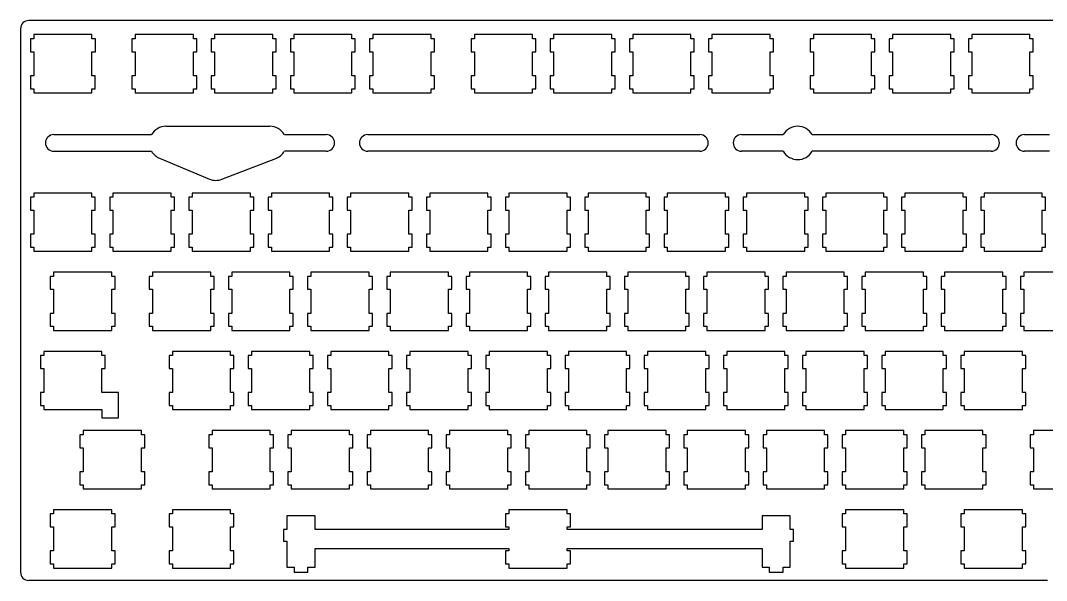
# Model space of a CAD drawing. Extents: x 23 to 397, y 95 to 235.
# Drawn here: x 22.6 to 269.5, y 100.4 to 235.1 of the extents above; entities that cross this region are included whole.
import ezdxf

# ---------------------------------------------------------------- set-up
doc = ezdxf.new("R2010")
doc.units = 0
doc.layers.get('0').update_dxf_attribs({"linetype": 'CONTINUOUS'})

msp = doc.modelspace()

# ---------------------------------------------------------------- linework, layer by layer
at = {"color": 7, "linetype": 'CONTINUOUS'}
for p, q in [((394.66, 235.05), (24.64, 235.05)), ((22.64, 233.05), (22.64, 102.35)), ((25.85, 230.65), (25.05, 230.65)), ((25.05, 230.65), (25.05, 227.55)), ((25.85, 231.65), (25.85, 230.65)), ((39.84, 231.65), (25.85, 231.65)), ((39.84, 230.65), (39.84, 231.65)), ((40.65, 230.65), (39.84, 230.65)), ((40.65, 227.55), (40.65, 230.65)), ((50.26, 230.65), (49.46, 230.65)), ((49.46, 230.65), (49.46, 227.55)), ((50.26, 231.65), (50.26, 230.65)), ((64.26, 231.65), (50.26, 231.65)), ((64.26, 230.65), (64.26, 231.65)), ((65.06, 230.65), (64.26, 230.65)), ((65.06, 227.55), (65.06, 230.65)), ((69.31, 230.65), (68.51, 230.65)), ((68.51, 230.65), (68.51, 227.55)), ((69.31, 231.65), (69.31, 230.65)), ((83.31, 231.65), (69.31, 231.65)), ((83.31, 230.65), (83.31, 231.65)), ((84.11, 230.65), (83.31, 230.65)), ((84.11, 227.55), (84.11, 230.65)), ((88.36, 230.65), (87.56, 230.65)), ((87.56, 230.65), (87.56, 227.55)), ((88.36, 231.65), (88.36, 230.65)), ((102.36, 231.65), (88.36, 231.65)), ((102.36, 230.65), (102.36, 231.65)), ((103.16, 230.65), (102.36, 230.65)), ((103.16, 227.55), (103.16, 230.65)), ((107.41, 230.65), (106.61, 230.65)), ((106.61, 230.65), (106.61, 227.55)), ((107.41, 231.65), (107.41, 230.65)), ((121.41, 231.65), (107.41, 231.65)), ((121.41, 230.65), (121.41, 231.65)), ((122.21, 230.65), (121.41, 230.65)), ((122.21, 227.55), (122.21, 230.65)), ((131.82, 230.65), (131.02, 230.65)), ((131.02, 230.65), (131.02, 227.55)), ((131.82, 231.65), (131.82, 230.65)), ((145.82, 231.65), (131.82, 231.65)), ((145.82, 230.65), (145.82, 231.65)), ((146.62, 230.65), (145.82, 230.65)), ((146.62, 227.55), (146.62, 230.65)), ((150.87, 230.65), (150.07, 230.65)), ((150.07, 230.65), (150.07, 227.55)), ((150.87, 231.65), (150.87, 230.65)), ((164.87, 231.65), (150.87, 231.65)), ((164.87, 230.65), (164.87, 231.65)), ((165.67, 230.65), (164.87, 230.65)), ((165.67, 227.55), (165.67, 230.65)), ((169.92, 230.65), (169.12, 230.65)), ((169.12, 230.65), (169.12, 227.55)), ((169.92, 231.65), (169.92, 230.65)), ((183.92, 231.65), (169.92, 231.65)), ((183.92, 230.65), (183.92, 231.65)), ((184.72, 230.65), (183.92, 230.65)), ((184.72, 227.55), (184.72, 230.65)), ((188.97, 230.65), (188.17, 230.65)), ((188.17, 230.65), (188.17, 227.55)), ((188.97, 231.65), (188.97, 230.65)), ((202.97, 231.65), (188.97, 231.65)), ((202.97, 230.65), (202.97, 231.65)), ((203.77, 230.65), (202.97, 230.65)), ((203.77, 227.55), (203.77, 230.65)), ((213.38, 230.65), (212.58, 230.65)), ((212.58, 230.65), (212.58, 227.55)), ((213.38, 231.65), (213.38, 230.65)), ((227.38, 231.65), (213.38, 231.65)), ((227.38, 230.65), (227.38, 231.65)), ((228.18, 230.65), (227.38, 230.65)), ((228.18, 227.55), (228.18, 230.65)), ((232.43, 230.65), (231.63, 230.65)), ((231.63, 230.65), (231.63, 227.55)), ((232.43, 231.65), (232.43, 230.65)), ((246.43, 231.65), (232.43, 231.65)), ((246.43, 230.65), (246.43, 231.65)), ((247.23, 230.65), (246.43, 230.65)), ((247.23, 227.55), (247.23, 230.65)), ((251.48, 230.65), (250.68, 230.65)), ((250.68, 230.65), (250.68, 227.55)), ((251.48, 231.65), (251.48, 230.65)), ((265.48, 231.65), (251.48, 231.65)), ((265.48, 230.65), (265.48, 231.65)), ((266.28, 230.65), (265.48, 230.65)), ((266.28, 227.55), (266.28, 230.65)), ((25.05, 227.55), (25.84, 227.55)), ((25.84, 227.55), (25.84, 221.75)), ((39.84, 221.75), (39.84, 227.55)), ((39.84, 227.55), (40.65, 227.55)), ((49.46, 227.55), (50.26, 227.55)), ((50.26, 227.55), (50.26, 221.75)), ((64.26, 221.75), (64.26, 227.55)), ((64.26, 227.55), (65.06, 227.55)), ((68.51, 227.55), (69.31, 227.55)), ((69.31, 227.55), (69.31, 221.75)), ((83.31, 221.75), (83.31, 227.55)), ((83.31, 227.55), (84.11, 227.55)), ((87.56, 227.55), (88.36, 227.55)), ((88.36, 227.55), (88.36, 221.75)), ((102.36, 221.75), (102.36, 227.55)), ((102.36, 227.55), (103.16, 227.55)), ((106.61, 227.55), (107.41, 227.55)), ((107.41, 227.55), (107.41, 221.75)), ((121.41, 221.75), (121.41, 227.55)), ((121.41, 227.55), (122.21, 227.55)), ((131.02, 227.55), (131.82, 227.55)), ((131.82, 227.55), (131.82, 221.75)), ((145.82, 221.75), (145.82, 227.55)), ((145.82, 227.55), (146.62, 227.55)), ((150.07, 227.55), (150.87, 227.55)), ((150.87, 227.55), (150.87, 221.75)), ((164.87, 221.75), (164.87, 227.55)), ((164.87, 227.55), (165.67, 227.55)), ((169.12, 227.55), (169.92, 227.55)), ((169.92, 227.55), (169.92, 221.75)), ((183.92, 221.75), (183.92, 227.55)), ((183.92, 227.55), (184.72, 227.55)), ((188.17, 227.55), (188.97, 227.55)), ((188.97, 227.55), (188.97, 221.75)), ((202.97, 221.75), (202.97, 227.55)), ((202.97, 227.55), (203.77, 227.55)), ((212.58, 227.55), (213.38, 227.55)), ((213.38, 227.55), (213.38, 221.75)), ((227.38, 221.75), (227.38, 227.55)), ((227.38, 227.55), (228.18, 227.55)), ((231.63, 227.55), (232.43, 227.55)), ((232.43, 227.55), (232.43, 221.75)), ((246.43, 221.75), (246.43, 227.55)), ((246.43, 227.55), (247.23, 227.55)), ((250.68, 227.55), (251.48, 227.55)), ((251.48, 227.55), (251.48, 221.75)), ((265.48, 221.75), (265.48, 227.55)), ((265.48, 227.55), (266.28, 227.55)), ((25.84, 221.75), (25.05, 221.75)), ((25.05, 221.75), (25.05, 218.65)), ((40.64, 221.75), (39.84, 221.75)), ((40.64, 218.65), (40.64, 221.75)), ((50.26, 221.75), (49.46, 221.75)), ((49.46, 221.75), (49.46, 218.65)), ((65.06, 221.75), (64.26, 221.75)), ((65.06, 218.65), (65.06, 221.75)), ((69.31, 221.75), (68.51, 221.75)), ((68.51, 221.75), (68.51, 218.65)), ((84.11, 221.75), (83.31, 221.75)), ((84.11, 218.65), (84.11, 221.75)), ((88.36, 221.75), (87.56, 221.75)), ((87.56, 221.75), (87.56, 218.65)), ((103.16, 221.75), (102.36, 221.75)), ((103.16, 218.65), (103.16, 221.75)), ((107.41, 221.75), (106.61, 221.75)), ((106.61, 221.75), (106.61, 218.65)), ((122.21, 221.75), (121.41, 221.75)), ((122.21, 218.65), (122.21, 221.75)), ((131.82, 221.75), (131.02, 221.75)), ((131.02, 221.75), (131.02, 218.65)), ((146.62, 221.75), (145.82, 221.75)), ((146.62, 218.65), (146.62, 221.75)), ((150.87, 221.75), (150.07, 221.75)), ((150.07, 221.75), (150.07, 218.65)), ((165.67, 221.75), (164.87, 221.75)), ((165.67, 218.65), (165.67, 221.75)), ((169.92, 221.75), (169.12, 221.75)), ((169.12, 221.75), (169.12, 218.65)), ((184.72, 221.75), (183.92, 221.75)), ((184.72, 218.65), (184.72, 221.75)), ((188.97, 221.75), (188.17, 221.75)), ((188.17, 221.75), (188.17, 218.65)), ((203.77, 221.75), (202.97, 221.75)), ((203.77, 218.65), (203.77, 221.75)), ((213.38, 221.75), (212.58, 221.75)), ((212.58, 221.75), (212.58, 218.65)), ((228.18, 221.75), (227.38, 221.75)), ((228.18, 218.65), (228.18, 221.75)), ((232.43, 221.75), (231.63, 221.75)), ((231.63, 221.75), (231.63, 218.65)), ((247.23, 221.75), (246.43, 221.75)), ((247.23, 218.65), (247.23, 221.75)), ((251.48, 221.75), (250.68, 221.75)), ((250.68, 221.75), (250.68, 218.65)), ((266.28, 221.75), (265.48, 221.75)), ((266.28, 218.65), (266.28, 221.75)), ((25.05, 218.65), (25.84, 218.65)), ((25.84, 218.65), (25.84, 217.65)), ((25.84, 217.65), (39.84, 217.65)), ((39.84, 217.65), (39.84, 218.65)), ((39.84, 218.65), (40.64, 218.65)), ((49.46, 218.65), (50.26, 218.65)), ((50.26, 218.65), (50.26, 217.65)), ((50.26, 217.65), (64.26, 217.65)), ((64.26, 217.65), (64.26, 218.65)), ((64.26, 218.65), (65.06, 218.65)), ((68.51, 218.65), (69.31, 218.65)), ((69.31, 218.65), (69.31, 217.65)), ((69.31, 217.65), (83.31, 217.65)), ((83.31, 217.65), (83.31, 218.65)), ((83.31, 218.65), (84.11, 218.65)), ((87.56, 218.65), (88.36, 218.65)), ((88.36, 218.65), (88.36, 217.65)), ((88.36, 217.65), (102.36, 217.65)), ((102.36, 217.65), (102.36, 218.65)), ((102.36, 218.65), (103.16, 218.65)), ((106.61, 218.65), (107.41, 218.65)), ((107.41, 218.65), (107.41, 217.65)), ((107.41, 217.65), (121.41, 217.65)), ((121.41, 217.65), (121.41, 218.65)), ((121.41, 218.65), (122.21, 218.65)), ((131.02, 218.65), (131.82, 218.65)), ((131.82, 218.65), (131.82, 217.65)), ((131.82, 217.65), (145.82, 217.65)), ((145.82, 217.65), (145.82, 218.65)), ((145.82, 218.65), (146.62, 218.65)), ((150.07, 218.65), (150.87, 218.65)), ((150.87, 218.65), (150.87, 217.65)), ((150.87, 217.65), (164.87, 217.65)), ((164.87, 217.65), (164.87, 218.65)), ((164.87, 218.65), (165.67, 218.65)), ((169.12, 218.65), (169.92, 218.65)), ((169.92, 218.65), (169.92, 217.65)), ((169.92, 217.65), (183.92, 217.65)), ((183.92, 217.65), (183.92, 218.65)), ((183.92, 218.65), (184.72, 218.65)), ((188.17, 218.65), (188.97, 218.65)), ((188.97, 218.65), (188.97, 217.65)), ((188.97, 217.65), (202.97, 217.65)), ((202.97, 217.65), (202.97, 218.65)), ((202.97, 218.65), (203.77, 218.65)), ((212.58, 218.65), (213.38, 218.65)), ((213.38, 218.65), (213.38, 217.65)), ((213.38, 217.65), (227.38, 217.65)), ((227.38, 217.65), (227.38, 218.65)), ((227.38, 218.65), (228.18, 218.65)), ((231.63, 218.65), (232.43, 218.65)), ((232.43, 218.65), (232.43, 217.65)), ((232.43, 217.65), (246.43, 217.65)), ((246.43, 217.65), (246.43, 218.65)), ((246.43, 218.65), (247.23, 218.65)), ((250.68, 218.65), (251.48, 218.65)), ((251.48, 218.65), (251.48, 217.65)), ((251.48, 217.65), (265.48, 217.65)), ((265.48, 217.65), (265.48, 218.65)), ((265.48, 218.65), (266.28, 218.65)), ((30.64, 207.6), (54.18, 207.6)), ((57.64, 209.6), (82.64, 209.6)), ((86.11, 207.6), (96.18, 207.6)), ((106.18, 207.6), (186.08, 207.6)), ((196.08, 207.6), (206.14, 207.6)), ((213.07, 207.6), (256.14, 207.6)), ((264.14, 207.6), (270.14, 207.6)), ((30.64, 203.6), (54.18, 203.6)), ((96.18, 203.6), (86.11, 203.6)), ((186.08, 203.6), (106.18, 203.6)), ((206.14, 203.6), (196.08, 203.6)), ((256.14, 203.6), (213.07, 203.6)), ((270.14, 203.6), (264.14, 203.6)), ((56.11, 201.91), (68.11, 196.91)), ((71.08, 196.87), (84.08, 201.87)), ((25.84, 192.55), (25.05, 192.55)), ((25.05, 192.55), (25.05, 189.45)), ((25.84, 193.55), (25.84, 192.55)), ((39.84, 193.55), (25.84, 193.55)), ((39.84, 192.55), (39.84, 193.55)), ((40.64, 192.55), (39.84, 192.55)), ((40.64, 189.45), (40.64, 192.55)), ((44.89, 192.55), (44.1, 192.55)), ((44.1, 192.55), (44.1, 189.45)), ((44.89, 193.55), (44.89, 192.55)), ((58.89, 193.55), (44.89, 193.55)), ((58.89, 192.55), (58.89, 193.55)), ((59.69, 192.55), (58.89, 192.55)), ((59.69, 189.45), (59.69, 192.55)), ((63.94, 192.55), (63.15, 192.55)), ((63.15, 192.55), (63.15, 189.45)), ((63.94, 193.55), (63.94, 192.55)), ((77.94, 193.55), (63.94, 193.55)), ((77.94, 192.55), (77.94, 193.55)), ((78.74, 192.55), (77.94, 192.55)), ((78.74, 189.45), (78.74, 192.55)), ((82.99, 192.55), (82.2, 192.55)), ((82.2, 192.55), (82.2, 189.45)), ((82.99, 193.55), (82.99, 192.55)), ((96.99, 193.55), (82.99, 193.55)), ((96.99, 192.55), (96.99, 193.55)), ((97.79, 192.55), (96.99, 192.55)), ((97.79, 189.45), (97.79, 192.55)), ((102.04, 192.55), (101.25, 192.55)), ((101.25, 192.55), (101.25, 189.45)), ((102.04, 193.55), (102.04, 192.55)), ((116.04, 193.55), (102.04, 193.55)), ((116.04, 192.55), (116.04, 193.55)), ((116.84, 192.55), (116.04, 192.55)), ((116.84, 189.45), (116.84, 192.55)), ((121.09, 192.55), (120.3, 192.55)), ((120.3, 192.55), (120.3, 189.45)), ((121.09, 193.55), (121.09, 192.55)), ((135.09, 193.55), (121.09, 193.55)), ((135.09, 192.55), (135.09, 193.55)), ((135.89, 192.55), (135.09, 192.55)), ((135.89, 189.45), (135.89, 192.55)), ((140.14, 192.55), (139.35, 192.55)), ((139.35, 192.55), (139.35, 189.45)), ((140.14, 193.55), (140.14, 192.55)), ((154.14, 193.55), (140.14, 193.55)), ((154.14, 192.55), (154.14, 193.55)), ((154.94, 192.55), (154.14, 192.55)), ((154.94, 189.45), (154.94, 192.55)), ((159.19, 192.55), (158.4, 192.55)), ((158.4, 192.55), (158.4, 189.45)), ((159.19, 193.55), (159.19, 192.55)), ((173.19, 193.55), (159.19, 193.55)), ((173.19, 192.55), (173.19, 193.55)), ((173.99, 192.55), (173.19, 192.55)), ((173.99, 189.45), (173.99, 192.55)), ((178.24, 192.55), (177.45, 192.55)), ((177.45, 192.55), (177.45, 189.45)), ((178.24, 193.55), (178.24, 192.55)), ((192.24, 193.55), (178.24, 193.55)), ((192.24, 192.55), (192.24, 193.55)), ((193.04, 192.55), (192.24, 192.55)), ((193.04, 189.45), (193.04, 192.55)), ((197.29, 192.55), (196.5, 192.55)), ((196.5, 192.55), (196.5, 189.45)), ((197.29, 193.55), (197.29, 192.55)), ((211.29, 193.55), (197.29, 193.55)), ((211.29, 192.55), (211.29, 193.55)), ((212.09, 192.55), (211.29, 192.55)), ((212.09, 189.45), (212.09, 192.55)), ((216.34, 192.55), (215.55, 192.55)), ((215.55, 192.55), (215.55, 189.45)), ((216.34, 193.55), (216.34, 192.55)), ((230.34, 193.55), (216.34, 193.55)), ((230.34, 192.55), (230.34, 193.55)), ((231.14, 192.55), (230.34, 192.55)), ((231.14, 189.45), (231.14, 192.55)), ((235.39, 192.55), (234.6, 192.55)), ((234.6, 192.55), (234.6, 189.45)), ((235.39, 193.55), (235.39, 192.55)), ((249.39, 193.55), (235.39, 193.55)), ((249.39, 192.55), (249.39, 193.55)), ((250.19, 192.55), (249.39, 192.55)), ((250.19, 189.45), (250.19, 192.55)), ((254.44, 192.55), (253.65, 192.55)), ((253.65, 192.55), (253.65, 189.45)), ((254.44, 193.55), (254.44, 192.55)), ((268.44, 193.55), (254.44, 193.55)), ((268.44, 192.55), (268.44, 193.55)), ((269.24, 192.55), (268.44, 192.55)), ((269.24, 189.45), (269.24, 192.55)), ((25.05, 189.45), (25.84, 189.45)), ((25.84, 189.45), (25.84, 183.65)), ((39.84, 183.65), (39.84, 189.45)), ((39.84, 189.45), (40.64, 189.45)), ((44.1, 189.45), (44.89, 189.45)), ((44.89, 189.45), (44.89, 183.65)), ((58.89, 183.65), (58.89, 189.45)), ((58.89, 189.45), (59.69, 189.45)), ((63.15, 189.45), (63.94, 189.45)), ((63.94, 189.45), (63.94, 183.65)), ((77.94, 183.65), (77.94, 189.45)), ((77.94, 189.45), (78.74, 189.45)), ((82.2, 189.45), (82.99, 189.45)), ((82.99, 189.45), (82.99, 183.65)), ((96.99, 183.65), (96.99, 189.45)), ((96.99, 189.45), (97.79, 189.45)), ((101.25, 189.45), (102.04, 189.45)), ((102.04, 189.45), (102.04, 183.65)), ((116.04, 183.65), (116.04, 189.45)), ((116.04, 189.45), (116.84, 189.45)), ((120.3, 189.45), (121.09, 189.45)), ((121.09, 189.45), (121.09, 183.65)), ((135.09, 183.65), (135.09, 189.45)), ((135.09, 189.45), (135.89, 189.45)), ((139.35, 189.45), (140.14, 189.45)), ((140.14, 189.45), (140.14, 183.65)), ((154.14, 183.65), (154.14, 189.45)), ((154.14, 189.45), (154.94, 189.45)), ((158.4, 189.45), (159.19, 189.45)), ((159.19, 189.45), (159.19, 183.65)), ((173.19, 183.65), (173.19, 189.45)), ((173.19, 189.45), (173.99, 189.45)), ((177.45, 189.45), (178.24, 189.45)), ((178.24, 189.45), (178.24, 183.65)), ((192.24, 183.65), (192.24, 189.45)), ((192.24, 189.45), (193.04, 189.45)), ((196.5, 189.45), (197.29, 189.45)), ((197.29, 189.45), (197.29, 183.65)), ((211.29, 183.65), (211.29, 189.45)), ((211.29, 189.45), (212.09, 189.45)), ((215.55, 189.45), (216.34, 189.45)), ((216.34, 189.45), (216.34, 183.65)), ((230.34, 183.65), (230.34, 189.45)), ((230.34, 189.45), (231.14, 189.45)), ((234.6, 189.45), (235.39, 189.45)), ((235.39, 189.45), (235.39, 183.65)), ((249.39, 183.65), (249.39, 189.45)), ((249.39, 189.45), (250.19, 189.45)), ((253.65, 189.45), (254.44, 189.45)), ((254.44, 189.45), (254.44, 183.65)), ((268.44, 183.65), (268.44, 189.45)), ((268.44, 189.45), (269.24, 189.45)), ((25.84, 183.65), (25.05, 183.65)), ((25.05, 183.65), (25.05, 180.55)), ((40.64, 183.65), (39.84, 183.65)), ((40.64, 180.55), (40.64, 183.65)), ((44.89, 183.65), (44.1, 183.65)), ((44.1, 183.65), (44.1, 180.55)), ((59.69, 183.65), (58.89, 183.65)), ((59.69, 180.55), (59.69, 183.65)), ((63.94, 183.65), (63.15, 183.65)), ((63.15, 183.65), (63.15, 180.55)), ((78.74, 183.65), (77.94, 183.65)), ((78.74, 180.55), (78.74, 183.65)), ((82.99, 183.65), (82.2, 183.65)), ((82.2, 183.65), (82.2, 180.55)), ((97.79, 183.65), (96.99, 183.65)), ((97.79, 180.55), (97.79, 183.65)), ((102.04, 183.65), (101.25, 183.65)), ((101.25, 183.65), (101.25, 180.55)), ((116.84, 183.65), (116.04, 183.65)), ((116.84, 180.55), (116.84, 183.65)), ((121.09, 183.65), (120.3, 183.65)), ((120.3, 183.65), (120.3, 180.55)), ((135.89, 183.65), (135.09, 183.65)), ((135.89, 180.55), (135.89, 183.65)), ((140.14, 183.65), (139.35, 183.65)), ((139.35, 183.65), (139.35, 180.55)), ((154.94, 183.65), (154.14, 183.65)), ((154.94, 180.55), (154.94, 183.65)), ((159.19, 183.65), (158.4, 183.65)), ((158.4, 183.65), (158.4, 180.55)), ((173.99, 183.65), (173.19, 183.65)), ((173.99, 180.55), (173.99, 183.65)), ((178.24, 183.65), (177.45, 183.65)), ((177.45, 183.65), (177.45, 180.55)), ((193.04, 183.65), (192.24, 183.65)), ((193.04, 180.55), (193.04, 183.65)), ((197.29, 183.65), (196.5, 183.65)), ((196.5, 183.65), (196.5, 180.55)), ((212.09, 183.65), (211.29, 183.65)), ((212.09, 180.55), (212.09, 183.65)), ((216.34, 183.65), (215.55, 183.65)), ((215.55, 183.65), (215.55, 180.55)), ((231.14, 183.65), (230.34, 183.65)), ((231.14, 180.55), (231.14, 183.65)), ((235.39, 183.65), (234.6, 183.65)), ((234.6, 183.65), (234.6, 180.55)), ((250.19, 183.65), (249.39, 183.65)), ((250.19, 180.55), (250.19, 183.65)), ((254.44, 183.65), (253.65, 183.65)), ((253.65, 183.65), (253.65, 180.55)), ((269.24, 183.65), (268.44, 183.65)), ((269.24, 180.55), (269.24, 183.65)), ((25.05, 180.55), (25.84, 180.55)), ((25.84, 180.55), (25.84, 179.55)), ((39.84, 179.55), (39.84, 180.55)), ((39.84, 180.55), (40.64, 180.55)), ((44.1, 180.55), (44.89, 180.55)), ((44.89, 180.55), (44.89, 179.55)), ((58.89, 179.55), (58.89, 180.55)), ((58.89, 180.55), (59.69, 180.55)), ((63.15, 180.55), (63.94, 180.55)), ((63.94, 180.55), (63.94, 179.55)), ((77.94, 179.55), (77.94, 180.55)), ((77.94, 180.55), (78.74, 180.55)), ((82.2, 180.55), (82.99, 180.55)), ((82.99, 180.55), (82.99, 179.55)), ((96.99, 179.55), (96.99, 180.55)), ((96.99, 180.55), (97.79, 180.55)), ((101.25, 180.55), (102.04, 180.55)), ((102.04, 180.55), (102.04, 179.55)), ((116.04, 179.55), (116.04, 180.55)), ((116.04, 180.55), (116.84, 180.55)), ((120.3, 180.55), (121.09, 180.55)), ((121.09, 180.55), (121.09, 179.55)), ((135.09, 179.55), (135.09, 180.55)), ((135.09, 180.55), (135.89, 180.55)), ((139.35, 180.55), (140.14, 180.55)), ((140.14, 180.55), (140.14, 179.55)), ((154.14, 179.55), (154.14, 180.55)), ((154.14, 180.55), (154.94, 180.55)), ((158.4, 180.55), (159.19, 180.55)), ((159.19, 180.55), (159.19, 179.55)), ((173.19, 179.55), (173.19, 180.55)), ((173.19, 180.55), (173.99, 180.55)), ((177.45, 180.55), (178.24, 180.55)), ((178.24, 180.55), (178.24, 179.55)), ((192.24, 179.55), (192.24, 180.55)), ((192.24, 180.55), (193.04, 180.55)), ((196.5, 180.55), (197.29, 180.55)), ((197.29, 180.55), (197.29, 179.55)), ((211.29, 179.55), (211.29, 180.55)), ((211.29, 180.55), (212.09, 180.55)), ((215.55, 180.55), (216.34, 180.55)), ((216.34, 180.55), (216.34, 179.55)), ((230.34, 179.55), (230.34, 180.55)), ((230.34, 180.55), (231.14, 180.55)), ((234.6, 180.55), (235.39, 180.55)), ((235.39, 180.55), (235.39, 179.55)), ((249.39, 179.55), (249.39, 180.55)), ((249.39, 180.55), (250.19, 180.55)), ((253.65, 180.55), (254.44, 180.55)), ((254.44, 180.55), (254.44, 179.55)), ((268.44, 179.55), (268.44, 180.55)), ((268.44, 180.55), (269.24, 180.55)), ((25.84, 179.55), (39.84, 179.55)), ((44.89, 179.55), (58.89, 179.55)), ((63.94, 179.55), (77.94, 179.55)), ((82.99, 179.55), (96.99, 179.55)), ((102.04, 179.55), (116.04, 179.55)), ((121.09, 179.55), (135.09, 179.55)), ((140.14, 179.55), (154.14, 179.55)), ((159.19, 179.55), (173.19, 179.55)), ((178.24, 179.55), (192.24, 179.55)), ((197.29, 179.55), (211.29, 179.55)), ((216.34, 179.55), (230.34, 179.55)), ((235.39, 179.55), (249.39, 179.55)), ((254.44, 179.55), (268.44, 179.55)), ((30.61, 173.5), (29.81, 173.5)), ((29.81, 173.5), (29.81, 170.4)), ((30.61, 174.5), (30.61, 173.5)), ((44.61, 174.5), (30.61, 174.5)), ((44.61, 173.5), (44.61, 174.5)), ((45.41, 173.5), (44.61, 173.5)), ((45.41, 170.4), (45.41, 173.5)), ((54.42, 173.5), (53.62, 173.5)), ((53.62, 173.5), (53.62, 170.4)), ((54.42, 174.5), (54.42, 173.5)), ((68.42, 174.5), (54.42, 174.5)), ((68.42, 173.5), (68.42, 174.5)), ((69.22, 173.5), (68.42, 173.5)), ((69.22, 170.4), (69.22, 173.5)), ((73.47, 173.5), (72.67, 173.5)), ((72.67, 173.5), (72.67, 170.4)), ((73.47, 174.5), (73.47, 173.5)), ((87.47, 174.5), (73.47, 174.5)), ((87.47, 173.5), (87.47, 174.5)), ((88.27, 173.5), (87.47, 173.5)), ((88.27, 170.4), (88.27, 173.5)), ((92.52, 173.5), (91.72, 173.5)), ((91.72, 173.5), (91.72, 170.4)), ((92.52, 174.5), (92.52, 173.5)), ((106.52, 174.5), (92.52, 174.5)), ((106.52, 173.5), (106.52, 174.5)), ((107.32, 173.5), (106.52, 173.5)), ((107.32, 170.4), (107.32, 173.5)), ((111.57, 173.5), (110.77, 173.5)), ((110.77, 173.5), (110.77, 170.4)), ((111.57, 174.5), (111.57, 173.5)), ((125.57, 174.5), (111.57, 174.5)), ((125.57, 173.5), (125.57, 174.5)), ((126.37, 173.5), (125.57, 173.5)), ((126.37, 170.4), (126.37, 173.5)), ((130.62, 173.5), (129.82, 173.5)), ((129.82, 173.5), (129.82, 170.4)), ((130.62, 174.5), (130.62, 173.5)), ((144.62, 174.5), (130.62, 174.5)), ((144.62, 173.5), (144.62, 174.5)), ((145.42, 173.5), (144.62, 173.5)), ((145.42, 170.4), (145.42, 173.5)), ((149.67, 173.5), (148.87, 173.5)), ((148.87, 173.5), (148.87, 170.4)), ((149.67, 174.5), (149.67, 173.5)), ((163.67, 174.5), (149.67, 174.5)), ((163.67, 173.5), (163.67, 174.5)), ((164.47, 173.5), (163.67, 173.5)), ((164.47, 170.4), (164.47, 173.5)), ((168.72, 173.5), (167.92, 173.5)), ((167.92, 173.5), (167.92, 170.4)), ((168.72, 174.5), (168.72, 173.5)), ((182.72, 174.5), (168.72, 174.5)), ((182.72, 173.5), (182.72, 174.5)), ((183.52, 173.5), (182.72, 173.5)), ((183.52, 170.4), (183.52, 173.5)), ((187.77, 173.5), (186.97, 173.5)), ((186.97, 173.5), (186.97, 170.4)), ((187.77, 174.5), (187.77, 173.5)), ((201.77, 174.5), (187.77, 174.5)), ((201.77, 173.5), (201.77, 174.5)), ((202.57, 173.5), (201.77, 173.5)), ((202.57, 170.4), (202.57, 173.5)), ((206.82, 173.5), (206.02, 173.5)), ((206.02, 173.5), (206.02, 170.4)), ((206.82, 174.5), (206.82, 173.5)), ((220.82, 174.5), (206.82, 174.5)), ((220.82, 173.5), (220.82, 174.5)), ((221.62, 173.5), (220.82, 173.5)), ((221.62, 170.4), (221.62, 173.5)), ((225.87, 173.5), (225.07, 173.5)), ((225.07, 173.5), (225.07, 170.4)), ((225.87, 174.5), (225.87, 173.5)), ((239.87, 174.5), (225.87, 174.5)), ((239.87, 173.5), (239.87, 174.5)), ((240.67, 173.5), (239.87, 173.5)), ((240.67, 170.4), (240.67, 173.5)), ((244.92, 173.5), (244.12, 173.5)), ((244.12, 173.5), (244.12, 170.4)), ((244.92, 174.5), (244.92, 173.5)), ((258.92, 174.5), (244.92, 174.5)), ((258.92, 173.5), (258.92, 174.5)), ((259.72, 173.5), (258.92, 173.5)), ((259.72, 170.4), (259.72, 173.5)), ((263.97, 173.5), (263.17, 173.5)), ((263.17, 173.5), (263.17, 170.4)), ((263.97, 174.5), (263.97, 173.5)), ((277.97, 174.5), (263.97, 174.5)), ((29.81, 170.4), (30.61, 170.4)), ((30.61, 170.4), (30.61, 164.6)), ((44.61, 164.6), (44.61, 170.4)), ((44.61, 170.4), (45.41, 170.4)), ((53.62, 170.4), (54.42, 170.4)), ((54.42, 170.4), (54.42, 164.6)), ((68.42, 164.6), (68.42, 170.4)), ((68.42, 170.4), (69.22, 170.4)), ((72.67, 170.4), (73.47, 170.4)), ((73.47, 170.4), (73.47, 164.6)), ((87.47, 164.6), (87.47, 170.4)), ((87.47, 170.4), (88.27, 170.4)), ((91.72, 170.4), (92.52, 170.4)), ((92.52, 170.4), (92.52, 164.6)), ((106.52, 164.6), (106.52, 170.4)), ((106.52, 170.4), (107.32, 170.4)), ((110.77, 170.4), (111.57, 170.4)), ((111.57, 170.4), (111.57, 164.6)), ((125.57, 164.6), (125.57, 170.4)), ((125.57, 170.4), (126.37, 170.4)), ((129.82, 170.4), (130.62, 170.4)), ((130.62, 170.4), (130.62, 164.6)), ((144.62, 164.6), (144.62, 170.4)), ((144.62, 170.4), (145.42, 170.4)), ((148.87, 170.4), (149.67, 170.4)), ((149.67, 170.4), (149.67, 164.6)), ((163.67, 164.6), (163.67, 170.4)), ((163.67, 170.4), (164.47, 170.4)), ((167.92, 170.4), (168.72, 170.4)), ((168.72, 170.4), (168.72, 164.6)), ((182.72, 164.6), (182.72, 170.4)), ((182.72, 170.4), (183.52, 170.4)), ((186.97, 170.4), (187.77, 170.4)), ((187.77, 170.4), (187.77, 164.6)), ((201.77, 164.6), (201.77, 170.4)), ((201.77, 170.4), (202.57, 170.4)), ((206.02, 170.4), (206.82, 170.4)), ((206.82, 170.4), (206.82, 164.6)), ((220.82, 164.6), (220.82, 170.4)), ((220.82, 170.4), (221.62, 170.4)), ((225.07, 170.4), (225.87, 170.4)), ((225.87, 170.4), (225.87, 164.6)), ((239.87, 164.6), (239.87, 170.4)), ((239.87, 170.4), (240.67, 170.4)), ((244.12, 170.4), (244.92, 170.4)), ((244.92, 170.4), (244.92, 164.6)), ((258.92, 164.6), (258.92, 170.4)), ((258.92, 170.4), (259.72, 170.4)), ((263.17, 170.4), (263.97, 170.4)), ((263.97, 170.4), (263.97, 164.6)), ((30.61, 164.6), (29.81, 164.6)), ((29.81, 164.6), (29.81, 161.5)), ((45.41, 164.6), (44.61, 164.6)), ((45.41, 161.5), (45.41, 164.6)), ((54.42, 164.6), (53.62, 164.6)), ((53.62, 164.6), (53.62, 161.5)), ((69.22, 164.6), (68.42, 164.6)), ((69.22, 161.5), (69.22, 164.6)), ((73.47, 164.6), (72.67, 164.6)), ((72.67, 164.6), (72.67, 161.5)), ((88.27, 164.6), (87.47, 164.6)), ((88.27, 161.5), (88.27, 164.6)), ((92.52, 164.6), (91.72, 164.6)), ((91.72, 164.6), (91.72, 161.5)), ((107.32, 164.6), (106.52, 164.6)), ((107.32, 161.5), (107.32, 164.6)), ((111.57, 164.6), (110.77, 164.6)), ((110.77, 164.6), (110.77, 161.5)), ((126.37, 164.6), (125.57, 164.6)), ((126.37, 161.5), (126.37, 164.6)), ((130.62, 164.6), (129.82, 164.6)), ((129.82, 164.6), (129.82, 161.5)), ((145.42, 164.6), (144.62, 164.6)), ((145.42, 161.5), (145.42, 164.6)), ((149.67, 164.6), (148.87, 164.6)), ((148.87, 164.6), (148.87, 161.5)), ((164.47, 164.6), (163.67, 164.6)), ((164.47, 161.5), (164.47, 164.6)), ((168.72, 164.6), (167.92, 164.6)), ((167.92, 164.6), (167.92, 161.5)), ((183.52, 164.6), (182.72, 164.6)), ((183.52, 161.5), (183.52, 164.6)), ((187.77, 164.6), (186.97, 164.6)), ((186.97, 164.6), (186.97, 161.5)), ((202.57, 164.6), (201.77, 164.6)), ((202.57, 161.5), (202.57, 164.6)), ((206.82, 164.6), (206.02, 164.6)), ((206.02, 164.6), (206.02, 161.5)), ((221.62, 164.6), (220.82, 164.6)), ((221.62, 161.5), (221.62, 164.6)), ((225.87, 164.6), (225.07, 164.6)), ((225.07, 164.6), (225.07, 161.5)), ((240.67, 164.6), (239.87, 164.6)), ((240.67, 161.5), (240.67, 164.6)), ((244.92, 164.6), (244.12, 164.6)), ((244.12, 164.6), (244.12, 161.5)), ((259.72, 164.6), (258.92, 164.6)), ((259.72, 161.5), (259.72, 164.6)), ((263.97, 164.6), (263.17, 164.6)), ((263.17, 164.6), (263.17, 161.5)), ((29.81, 161.5), (30.61, 161.5)), ((30.61, 161.5), (30.61, 160.5)), ((30.61, 160.5), (44.61, 160.5)), ((44.61, 160.5), (44.61, 161.5)), ((44.61, 161.5), (45.41, 161.5)), ((53.62, 161.5), (54.42, 161.5)), ((54.42, 161.5), (54.42, 160.5)), ((54.42, 160.5), (68.42, 160.5)), ((68.42, 160.5), (68.42, 161.5)), ((68.42, 161.5), (69.22, 161.5)), ((72.67, 161.5), (73.47, 161.5)), ((73.47, 161.5), (73.47, 160.5)), ((73.47, 160.5), (87.47, 160.5)), ((87.47, 160.5), (87.47, 161.5)), ((87.47, 161.5), (88.27, 161.5)), ((91.72, 161.5), (92.52, 161.5)), ((92.52, 161.5), (92.52, 160.5)), ((92.52, 160.5), (106.52, 160.5)), ((106.52, 160.5), (106.52, 161.5)), ((106.52, 161.5), (107.32, 161.5)), ((110.77, 161.5), (111.57, 161.5)), ((111.57, 161.5), (111.57, 160.5)), ((111.57, 160.5), (125.57, 160.5)), ((125.57, 160.5), (125.57, 161.5)), ((125.57, 161.5), (126.37, 161.5)), ((129.82, 161.5), (130.62, 161.5)), ((130.62, 161.5), (130.62, 160.5)), ((130.62, 160.5), (144.62, 160.5)), ((144.62, 160.5), (144.62, 161.5)), ((144.62, 161.5), (145.42, 161.5)), ((148.87, 161.5), (149.67, 161.5)), ((149.67, 161.5), (149.67, 160.5)), ((149.67, 160.5), (163.67, 160.5)), ((163.67, 160.5), (163.67, 161.5)), ((163.67, 161.5), (164.47, 161.5)), ((167.92, 161.5), (168.72, 161.5)), ((168.72, 161.5), (168.72, 160.5)), ((168.72, 160.5), (182.72, 160.5)), ((182.72, 160.5), (182.72, 161.5)), ((182.72, 161.5), (183.52, 161.5)), ((186.97, 161.5), (187.77, 161.5)), ((187.77, 161.5), (187.77, 160.5)), ((187.77, 160.5), (201.77, 160.5)), ((201.77, 160.5), (201.77, 161.5)), ((201.77, 161.5), (202.57, 161.5)), ((206.02, 161.5), (206.82, 161.5)), ((206.82, 161.5), (206.82, 160.5)), ((206.82, 160.5), (220.82, 160.5)), ((220.82, 160.5), (220.82, 161.5)), ((220.82, 161.5), (221.62, 161.5)), ((225.07, 161.5), (225.87, 161.5)), ((225.87, 161.5), (225.87, 160.5)), ((225.87, 160.5), (239.87, 160.5)), ((239.87, 160.5), (239.87, 161.5)), ((239.87, 161.5), (240.67, 161.5)), ((244.12, 161.5), (244.92, 161.5)), ((244.92, 161.5), (244.92, 160.5)), ((244.92, 160.5), (258.92, 160.5)), ((258.92, 160.5), (258.92, 161.5)), ((258.92, 161.5), (259.72, 161.5)), ((263.17, 161.5), (263.97, 161.5)), ((263.97, 161.5), (263.97, 160.5)), ((263.97, 160.5), (277.97, 160.5)), ((28.23, 154.45), (27.43, 154.45)), ((27.43, 154.45), (27.43, 151.35)), ((28.23, 155.45), (28.23, 154.45)), ((42.23, 155.45), (28.23, 155.45)), ((42.23, 154.45), (42.23, 155.45)), ((43.03, 154.45), (42.23, 154.45)), ((43.03, 151.35), (43.03, 154.45)), ((59.18, 154.45), (58.38, 154.45)), ((58.38, 154.45), (58.38, 151.35)), ((59.18, 155.45), (59.18, 154.45)), ((73.18, 155.45), (59.18, 155.45)), ((73.18, 154.45), (73.18, 155.45)), ((73.98, 154.45), (73.18, 154.45)), ((73.98, 151.35), (73.98, 154.45)), ((78.23, 154.45), (77.43, 154.45)), ((77.43, 154.45), (77.43, 151.35)), ((78.23, 155.45), (78.23, 154.45)), ((92.23, 155.45), (78.23, 155.45)), ((92.23, 154.45), (92.23, 155.45)), ((93.03, 154.45), (92.23, 154.45)), ((93.03, 151.35), (93.03, 154.45)), ((97.28, 154.45), (96.48, 154.45)), ((96.48, 154.45), (96.48, 151.35)), ((97.28, 155.45), (97.28, 154.45)), ((111.28, 155.45), (97.28, 155.45)), ((111.28, 154.45), (111.28, 155.45)), ((112.08, 154.45), (111.28, 154.45)), ((112.08, 151.35), (112.08, 154.45)), ((116.33, 154.45), (115.53, 154.45)), ((115.53, 154.45), (115.53, 151.35)), ((116.33, 155.45), (116.33, 154.45)), ((130.33, 155.45), (116.33, 155.45)), ((130.33, 154.45), (130.33, 155.45)), ((131.13, 154.45), (130.33, 154.45)), ((131.13, 151.35), (131.13, 154.45)), ((135.38, 154.45), (134.58, 154.45)), ((134.58, 154.45), (134.58, 151.35)), ((135.38, 155.45), (135.38, 154.45)), ((149.38, 155.45), (135.38, 155.45)), ((149.38, 154.45), (149.38, 155.45)), ((150.18, 154.45), (149.38, 154.45)), ((150.18, 151.35), (150.18, 154.45)), ((154.43, 154.45), (153.63, 154.45)), ((153.63, 154.45), (153.63, 151.35)), ((154.43, 155.45), (154.43, 154.45)), ((168.43, 155.45), (154.43, 155.45)), ((168.43, 154.45), (168.43, 155.45)), ((169.23, 154.45), (168.43, 154.45)), ((169.23, 151.35), (169.23, 154.45)), ((173.48, 154.45), (172.68, 154.45)), ((172.68, 154.45), (172.68, 151.35)), ((173.48, 155.45), (173.48, 154.45)), ((187.48, 155.45), (173.48, 155.45)), ((187.48, 154.45), (187.48, 155.45)), ((188.28, 154.45), (187.48, 154.45)), ((188.28, 151.35), (188.28, 154.45)), ((192.53, 154.45), (191.73, 154.45)), ((191.73, 154.45), (191.73, 151.35)), ((192.53, 155.45), (192.53, 154.45)), ((206.53, 155.45), (192.53, 155.45)), ((206.53, 154.45), (206.53, 155.45)), ((207.33, 154.45), (206.53, 154.45)), ((207.33, 151.35), (207.33, 154.45)), ((211.58, 154.45), (210.78, 154.45)), ((210.78, 154.45), (210.78, 151.35)), ((211.58, 155.45), (211.58, 154.45)), ((225.58, 155.45), (211.58, 155.45)), ((225.58, 154.45), (225.58, 155.45)), ((226.38, 154.45), (225.58, 154.45)), ((226.38, 151.35), (226.38, 154.45)), ((230.63, 154.45), (229.83, 154.45)), ((229.83, 154.45), (229.83, 151.35)), ((230.63, 155.45), (230.63, 154.45)), ((244.63, 155.45), (230.63, 155.45)), ((244.63, 154.45), (244.63, 155.45)), ((245.43, 154.45), (244.63, 154.45)), ((245.43, 151.35), (245.43, 154.45)), ((249.68, 154.45), (248.88, 154.45)), ((248.88, 154.45), (248.88, 151.35)), ((249.68, 155.45), (249.68, 154.45)), ((263.68, 155.45), (249.68, 155.45)), ((263.68, 154.45), (263.68, 155.45)), ((264.48, 154.45), (263.68, 154.45)), ((264.48, 151.35), (264.48, 154.45)), ((27.43, 151.35), (28.23, 151.35)), ((28.23, 151.35), (28.23, 145.55)), ((42.23, 145.55), (42.23, 151.35)), ((42.23, 151.35), (43.03, 151.35)), ((58.38, 151.35), (59.18, 151.35)), ((59.18, 151.35), (59.18, 145.55)), ((73.18, 145.55), (73.18, 151.35)), ((73.18, 151.35), (73.98, 151.35)), ((77.43, 151.35), (78.23, 151.35)), ((78.23, 151.35), (78.23, 145.55)), ((92.23, 145.55), (92.23, 151.35)), ((92.23, 151.35), (93.03, 151.35)), ((96.48, 151.35), (97.28, 151.35)), ((97.28, 151.35), (97.28, 145.55)), ((111.28, 145.55), (111.28, 151.35)), ((111.28, 151.35), (112.08, 151.35)), ((115.53, 151.35), (116.33, 151.35)), ((116.33, 151.35), (116.33, 145.55)), ((130.33, 145.55), (130.33, 151.35)), ((130.33, 151.35), (131.13, 151.35)), ((134.58, 151.35), (135.38, 151.35)), ((135.38, 151.35), (135.38, 145.55)), ((149.38, 145.55), (149.38, 151.35)), ((149.38, 151.35), (150.18, 151.35)), ((153.63, 151.35), (154.43, 151.35)), ((154.43, 151.35), (154.43, 145.55)), ((168.43, 145.55), (168.43, 151.35)), ((168.43, 151.35), (169.23, 151.35)), ((172.68, 151.35), (173.48, 151.35)), ((173.48, 151.35), (173.48, 145.55)), ((187.48, 145.55), (187.48, 151.35)), ((187.48, 151.35), (188.28, 151.35)), ((191.73, 151.35), (192.53, 151.35)), ((192.53, 151.35), (192.53, 145.55)), ((206.53, 145.55), (206.53, 151.35)), ((206.53, 151.35), (207.33, 151.35)), ((210.78, 151.35), (211.58, 151.35)), ((211.58, 151.35), (211.58, 145.55)), ((225.58, 145.55), (225.58, 151.35)), ((225.58, 151.35), (226.38, 151.35)), ((229.83, 151.35), (230.63, 151.35)), ((230.63, 151.35), (230.63, 145.55)), ((244.63, 145.55), (244.63, 151.35)), ((244.63, 151.35), (245.43, 151.35)), ((248.88, 151.35), (249.68, 151.35)), ((249.68, 151.35), (249.68, 145.55)), ((263.68, 145.55), (263.68, 151.35)), ((263.68, 151.35), (264.48, 151.35)), ((28.23, 145.55), (27.43, 145.55)), ((27.43, 145.55), (27.43, 142.45)), ((46.23, 145.55), (42.23, 145.55)), ((46.23, 139.45), (46.23, 145.55)), ((59.18, 145.55), (58.38, 145.55)), ((58.38, 145.55), (58.38, 142.45)), ((73.98, 145.55), (73.18, 145.55)), ((73.98, 142.45), (73.98, 145.55)), ((78.23, 145.55), (77.43, 145.55)), ((77.43, 145.55), (77.43, 142.45)), ((93.03, 145.55), (92.23, 145.55)), ((93.03, 142.45), (93.03, 145.55)), ((97.28, 145.55), (96.48, 145.55)), ((96.48, 145.55), (96.48, 142.45)), ((112.08, 145.55), (111.28, 145.55)), ((112.08, 142.45), (112.08, 145.55)), ((116.33, 145.55), (115.53, 145.55)), ((115.53, 145.55), (115.53, 142.45)), ((131.13, 145.55), (130.33, 145.55)), ((131.13, 142.45), (131.13, 145.55)), ((135.38, 145.55), (134.58, 145.55)), ((134.58, 145.55), (134.58, 142.45)), ((150.18, 145.55), (149.38, 145.55)), ((150.18, 142.45), (150.18, 145.55)), ((154.43, 145.55), (153.63, 145.55)), ((153.63, 145.55), (153.63, 142.45)), ((169.23, 145.55), (168.43, 145.55)), ((169.23, 142.45), (169.23, 145.55)), ((173.48, 145.55), (172.68, 145.55)), ((172.68, 145.55), (172.68, 142.45)), ((188.28, 145.55), (187.48, 145.55)), ((188.28, 142.45), (188.28, 145.55)), ((192.53, 145.55), (191.73, 145.55)), ((191.73, 145.55), (191.73, 142.45)), ((207.33, 145.55), (206.53, 145.55)), ((207.33, 142.45), (207.33, 145.55)), ((211.58, 145.55), (210.78, 145.55)), ((210.78, 145.55), (210.78, 142.45)), ((226.38, 145.55), (225.58, 145.55)), ((226.38, 142.45), (226.38, 145.55)), ((230.63, 145.55), (229.83, 145.55)), ((229.83, 145.55), (229.83, 142.45)), ((245.43, 145.55), (244.63, 145.55)), ((245.43, 142.45), (245.43, 145.55)), ((249.68, 145.55), (248.88, 145.55)), ((248.88, 145.55), (248.88, 142.45)), ((264.48, 145.55), (263.68, 145.55)), ((264.48, 142.45), (264.48, 145.55)), ((27.43, 142.45), (28.23, 142.45)), ((28.23, 142.45), (28.23, 141.45)), ((28.23, 141.45), (42.23, 141.45)), ((42.23, 141.45), (42.23, 139.45)), ((58.38, 142.45), (59.18, 142.45)), ((59.18, 142.45), (59.18, 141.45)), ((59.18, 141.45), (73.18, 141.45)), ((73.18, 141.45), (73.18, 142.45)), ((73.18, 142.45), (73.98, 142.45)), ((77.43, 142.45), (78.23, 142.45)), ((78.23, 142.45), (78.23, 141.45)), ((78.23, 141.45), (92.23, 141.45)), ((92.23, 141.45), (92.23, 142.45)), ((92.23, 142.45), (93.03, 142.45)), ((96.48, 142.45), (97.28, 142.45)), ((97.28, 142.45), (97.28, 141.45)), ((97.28, 141.45), (111.28, 141.45)), ((111.28, 141.45), (111.28, 142.45)), ((111.28, 142.45), (112.08, 142.45)), ((115.53, 142.45), (116.33, 142.45)), ((116.33, 142.45), (116.33, 141.45)), ((116.33, 141.45), (130.33, 141.45)), ((130.33, 141.45), (130.33, 142.45)), ((130.33, 142.45), (131.13, 142.45)), ((134.58, 142.45), (135.38, 142.45)), ((135.38, 142.45), (135.38, 141.45)), ((135.38, 141.45), (149.38, 141.45)), ((149.38, 141.45), (149.38, 142.45)), ((149.38, 142.45), (150.18, 142.45)), ((153.63, 142.45), (154.43, 142.45)), ((154.43, 142.45), (154.43, 141.45)), ((154.43, 141.45), (168.43, 141.45)), ((168.43, 141.45), (168.43, 142.45)), ((168.43, 142.45), (169.23, 142.45)), ((172.68, 142.45), (173.48, 142.45)), ((173.48, 142.45), (173.48, 141.45)), ((173.48, 141.45), (187.48, 141.45)), ((187.48, 141.45), (187.48, 142.45)), ((187.48, 142.45), (188.28, 142.45)), ((191.73, 142.45), (192.53, 142.45)), ((192.53, 142.45), (192.53, 141.45)), ((192.53, 141.45), (206.53, 141.45)), ((206.53, 141.45), (206.53, 142.45)), ((206.53, 142.45), (207.33, 142.45)), ((210.78, 142.45), (211.58, 142.45)), ((211.58, 142.45), (211.58, 141.45)), ((211.58, 141.45), (225.58, 141.45)), ((225.58, 141.45), (225.58, 142.45)), ((225.58, 142.45), (226.38, 142.45)), ((229.83, 142.45), (230.63, 142.45)), ((230.63, 142.45), (230.63, 141.45)), ((230.63, 141.45), (244.63, 141.45)), ((244.63, 141.45), (244.63, 142.45)), ((244.63, 142.45), (245.43, 142.45)), ((248.88, 142.45), (249.68, 142.45)), ((249.68, 142.45), (249.68, 141.45)), ((249.68, 141.45), (263.68, 141.45)), ((263.68, 141.45), (263.68, 142.45)), ((263.68, 142.45), (264.48, 142.45)), ((42.23, 139.45), (46.23, 139.45)), ((37.75, 136.4), (37.75, 135.4)), ((51.75, 136.4), (37.75, 136.4)), ((51.75, 135.4), (51.75, 136.4)), ((68.71, 136.4), (68.71, 135.4)), ((82.71, 136.4), (68.71, 136.4)), ((82.71, 135.4), (82.71, 136.4)), ((87.76, 136.4), (87.76, 135.4)), ((101.76, 136.4), (87.76, 136.4)), ((101.76, 135.4), (101.76, 136.4)), ((106.81, 136.4), (106.81, 135.4)), ((120.81, 136.4), (106.81, 136.4)), ((120.81, 135.4), (120.81, 136.4)), ((125.86, 136.4), (125.86, 135.4)), ((139.86, 136.4), (125.86, 136.4)), ((139.86, 135.4), (139.86, 136.4)), ((144.91, 136.4), (144.91, 135.4)), ((158.91, 136.4), (144.91, 136.4)), ((158.91, 135.4), (158.91, 136.4)), ((163.96, 136.4), (163.96, 135.4)), ((177.96, 136.4), (163.96, 136.4)), ((177.96, 135.4), (177.96, 136.4)), ((183.01, 136.4), (183.01, 135.4)), ((197.01, 136.4), (183.01, 136.4)), ((197.01, 135.4), (197.01, 136.4)), ((202.06, 136.4), (202.06, 135.4)), ((216.06, 136.4), (202.06, 136.4)), ((216.06, 135.4), (216.06, 136.4)), ((221.11, 136.4), (221.11, 135.4)), ((235.11, 136.4), (221.11, 136.4)), ((235.11, 135.4), (235.11, 136.4)), ((240.16, 136.4), (240.16, 135.4)), ((254.16, 136.4), (240.16, 136.4)), ((254.16, 135.4), (254.16, 136.4)), ((266.35, 136.4), (266.35, 135.4)), ((280.35, 136.4), (266.35, 136.4)), ((37.75, 135.4), (36.95, 135.4)), ((36.95, 135.4), (36.95, 132.3)), ((52.55, 135.4), (51.75, 135.4)), ((52.55, 132.3), (52.55, 135.4)), ((68.71, 135.4), (67.91, 135.4)), ((67.91, 135.4), (67.91, 132.3)), ((83.51, 135.4), (82.71, 135.4)), ((83.51, 132.3), (83.51, 135.4)), ((87.76, 135.4), (86.96, 135.4)), ((86.96, 135.4), (86.96, 132.3)), ((102.56, 135.4), (101.76, 135.4)), ((102.56, 132.3), (102.56, 135.4)), ((106.81, 135.4), (106.01, 135.4)), ((106.01, 135.4), (106.01, 132.3)), ((121.61, 135.4), (120.81, 135.4)), ((121.61, 132.3), (121.61, 135.4)), ((125.86, 135.4), (125.06, 135.4)), ((125.06, 135.4), (125.06, 132.3)), ((140.66, 135.4), (139.86, 135.4)), ((140.66, 132.3), (140.66, 135.4)), ((144.91, 135.4), (144.11, 135.4)), ((144.11, 135.4), (144.11, 132.3)), ((159.71, 135.4), (158.91, 135.4)), ((159.71, 132.3), (159.71, 135.4)), ((163.96, 135.4), (163.16, 135.4)), ((163.16, 135.4), (163.16, 132.3)), ((178.76, 135.4), (177.96, 135.4)), ((178.76, 132.3), (178.76, 135.4)), ((183.01, 135.4), (182.21, 135.4)), ((182.21, 135.4), (182.21, 132.3)), ((197.81, 135.4), (197.01, 135.4)), ((197.81, 132.3), (197.81, 135.4)), ((202.06, 135.4), (201.26, 135.4)), ((201.26, 135.4), (201.26, 132.3)), ((216.86, 135.4), (216.06, 135.4)), ((216.86, 132.3), (216.86, 135.4)), ((221.11, 135.4), (220.31, 135.4)), ((220.31, 135.4), (220.31, 132.3)), ((235.91, 135.4), (235.11, 135.4)), ((235.91, 132.3), (235.91, 135.4)), ((240.16, 135.4), (239.36, 135.4)), ((239.36, 135.4), (239.36, 132.3)), ((254.96, 135.4), (254.16, 135.4)), ((254.96, 132.3), (254.96, 135.4)), ((266.35, 135.4), (265.55, 135.4)), ((265.55, 135.4), (265.55, 132.3)), ((36.95, 132.3), (37.75, 132.3)), ((37.75, 132.3), (37.75, 126.5)), ((51.75, 126.5), (51.75, 132.3)), ((51.75, 132.3), (52.55, 132.3)), ((67.91, 132.3), (68.71, 132.3)), ((68.71, 132.3), (68.71, 126.5)), ((82.71, 126.5), (82.71, 132.3)), ((82.71, 132.3), (83.51, 132.3)), ((86.96, 132.3), (87.76, 132.3)), ((87.76, 132.3), (87.76, 126.5)), ((101.76, 126.5), (101.76, 132.3)), ((101.76, 132.3), (102.56, 132.3)), ((106.01, 132.3), (106.81, 132.3)), ((106.81, 132.3), (106.81, 126.5)), ((120.81, 126.5), (120.81, 132.3)), ((120.81, 132.3), (121.61, 132.3)), ((125.06, 132.3), (125.86, 132.3)), ((125.86, 132.3), (125.86, 126.5)), ((139.86, 126.5), (139.86, 132.3)), ((139.86, 132.3), (140.66, 132.3)), ((144.11, 132.3), (144.91, 132.3)), ((144.91, 132.3), (144.91, 126.5)), ((158.91, 126.5), (158.91, 132.3)), ((158.91, 132.3), (159.71, 132.3)), ((163.16, 132.3), (163.96, 132.3)), ((163.96, 132.3), (163.96, 126.5)), ((177.96, 126.5), (177.96, 132.3)), ((177.96, 132.3), (178.76, 132.3)), ((182.21, 132.3), (183.01, 132.3)), ((183.01, 132.3), (183.01, 126.5)), ((197.01, 126.5), (197.01, 132.3)), ((197.01, 132.3), (197.81, 132.3)), ((201.26, 132.3), (202.06, 132.3)), ((202.06, 132.3), (202.06, 126.5)), ((216.06, 126.5), (216.06, 132.3)), ((216.06, 132.3), (216.86, 132.3)), ((220.31, 132.3), (221.11, 132.3)), ((221.11, 132.3), (221.11, 126.5)), ((235.11, 126.5), (235.11, 132.3)), ((235.11, 132.3), (235.91, 132.3)), ((239.36, 132.3), (240.16, 132.3)), ((240.16, 132.3), (240.16, 126.5)), ((254.16, 126.5), (254.16, 132.3)), ((254.16, 132.3), (254.96, 132.3)), ((265.55, 132.3), (266.35, 132.3)), ((266.35, 132.3), (266.35, 126.5)), ((37.75, 126.5), (36.95, 126.5)), ((36.95, 126.5), (36.95, 123.4)), ((52.55, 126.5), (51.75, 126.5)), ((52.55, 123.4), (52.55, 126.5)), ((68.71, 126.5), (67.91, 126.5)), ((67.91, 126.5), (67.91, 123.4)), ((83.51, 126.5), (82.71, 126.5)), ((83.51, 123.4), (83.51, 126.5)), ((87.76, 126.5), (86.96, 126.5)), ((86.96, 126.5), (86.96, 123.4)), ((102.56, 126.5), (101.76, 126.5)), ((102.56, 123.4), (102.56, 126.5)), ((106.81, 126.5), (106.01, 126.5)), ((106.01, 126.5), (106.01, 123.4)), ((121.61, 126.5), (120.81, 126.5)), ((121.61, 123.4), (121.61, 126.5)), ((125.86, 126.5), (125.06, 126.5)), ((125.06, 126.5), (125.06, 123.4)), ((140.66, 126.5), (139.86, 126.5)), ((140.66, 123.4), (140.66, 126.5)), ((144.91, 126.5), (144.11, 126.5)), ((144.11, 126.5), (144.11, 123.4)), ((159.71, 126.5), (158.91, 126.5)), ((159.71, 123.4), (159.71, 126.5)), ((163.96, 126.5), (163.16, 126.5)), ((163.16, 126.5), (163.16, 123.4)), ((178.76, 126.5), (177.96, 126.5)), ((178.76, 123.4), (178.76, 126.5)), ((183.01, 126.5), (182.21, 126.5)), ((182.21, 126.5), (182.21, 123.4)), ((197.81, 126.5), (197.01, 126.5)), ((197.81, 123.4), (197.81, 126.5)), ((202.06, 126.5), (201.26, 126.5)), ((201.26, 126.5), (201.26, 123.4)), ((216.86, 126.5), (216.06, 126.5)), ((216.86, 123.4), (216.86, 126.5)), ((221.11, 126.5), (220.31, 126.5)), ((220.31, 126.5), (220.31, 123.4)), ((235.91, 126.5), (235.11, 126.5)), ((235.91, 123.4), (235.91, 126.5)), ((240.16, 126.5), (239.36, 126.5)), ((239.36, 126.5), (239.36, 123.4)), ((254.96, 126.5), (254.16, 126.5)), ((254.96, 123.4), (254.96, 126.5)), ((266.35, 126.5), (265.55, 126.5)), ((265.55, 126.5), (265.55, 123.4)), ((36.95, 123.4), (37.75, 123.4)), ((37.75, 123.4), (37.75, 122.4)), ((37.75, 122.4), (51.75, 122.4)), ((51.75, 122.4), (51.75, 123.4)), ((51.75, 123.4), (52.55, 123.4)), ((67.91, 123.4), (68.71, 123.4)), ((68.71, 123.4), (68.71, 122.4)), ((68.71, 122.4), (82.71, 122.4)), ((82.71, 122.4), (82.71, 123.4)), ((82.71, 123.4), (83.51, 123.4)), ((86.96, 123.4), (87.76, 123.4)), ((87.76, 123.4), (87.76, 122.4)), ((87.76, 122.4), (101.76, 122.4)), ((101.76, 122.4), (101.76, 123.4)), ((101.76, 123.4), (102.56, 123.4)), ((106.01, 123.4), (106.81, 123.4)), ((106.81, 123.4), (106.81, 122.4)), ((106.81, 122.4), (120.81, 122.4)), ((120.81, 122.4), (120.81, 123.4)), ((120.81, 123.4), (121.61, 123.4)), ((125.06, 123.4), (125.86, 123.4)), ((125.86, 123.4), (125.86, 122.4)), ((125.86, 122.4), (139.86, 122.4)), ((139.86, 122.4), (139.86, 123.4)), ((139.86, 123.4), (140.66, 123.4)), ((144.11, 123.4), (144.91, 123.4)), ((144.91, 123.4), (144.91, 122.4)), ((144.91, 122.4), (158.91, 122.4)), ((158.91, 122.4), (158.91, 123.4)), ((158.91, 123.4), (159.71, 123.4)), ((163.16, 123.4), (163.96, 123.4)), ((163.96, 123.4), (163.96, 122.4)), ((163.96, 122.4), (177.96, 122.4)), ((177.96, 122.4), (177.96, 123.4)), ((177.96, 123.4), (178.76, 123.4)), ((182.21, 123.4), (183.01, 123.4)), ((183.01, 123.4), (183.01, 122.4)), ((183.01, 122.4), (197.01, 122.4)), ((197.01, 122.4), (197.01, 123.4)), ((197.01, 123.4), (197.81, 123.4)), ((201.26, 123.4), (202.06, 123.4)), ((202.06, 123.4), (202.06, 122.4)), ((202.06, 122.4), (216.06, 122.4)), ((216.06, 122.4), (216.06, 123.4)), ((216.06, 123.4), (216.86, 123.4)), ((220.31, 123.4), (221.11, 123.4)), ((221.11, 123.4), (221.11, 122.4)), ((221.11, 122.4), (235.11, 122.4)), ((235.11, 122.4), (235.11, 123.4)), ((235.11, 123.4), (235.91, 123.4)), ((239.36, 123.4), (240.16, 123.4)), ((240.16, 123.4), (240.16, 122.4)), ((240.16, 122.4), (254.16, 122.4)), ((254.16, 122.4), (254.16, 123.4)), ((254.16, 123.4), (254.96, 123.4)), ((265.55, 123.4), (266.35, 123.4)), ((266.35, 123.4), (266.35, 122.4)), ((266.35, 122.4), (280.35, 122.4)), ((30.61, 116.35), (29.81, 116.35)), ((29.81, 116.35), (29.81, 113.25)), ((30.61, 117.35), (30.61, 116.35)), ((44.61, 117.35), (30.61, 117.35)), ((44.61, 116.35), (44.61, 117.35)), ((45.41, 116.35), (44.61, 116.35)), ((45.41, 113.25), (45.41, 116.35)), ((59.18, 116.35), (58.38, 116.35)), ((58.38, 116.35), (58.38, 113.25)), ((59.18, 117.35), (59.18, 116.35)), ((73.18, 117.35), (59.18, 117.35)), ((73.18, 116.35), (73.18, 117.35)), ((73.98, 116.35), (73.18, 116.35)), ((73.98, 113.25), (73.98, 116.35)), ((140.14, 116.35), (139.34, 116.35)), ((139.34, 116.35), (139.34, 113.25)), ((140.14, 117.35), (140.14, 116.35)), ((154.14, 117.35), (140.14, 117.35)), ((154.14, 116.35), (154.14, 117.35)), ((154.94, 116.35), (154.14, 116.35)), ((154.94, 113.25), (154.94, 116.35)), ((221.1, 116.35), (220.3, 116.35)), ((220.3, 116.35), (220.3, 113.25)), ((221.1, 117.35), (221.1, 116.35)), ((235.1, 117.35), (221.1, 117.35)), ((235.1, 116.35), (235.1, 117.35)), ((235.9, 116.35), (235.1, 116.35)), ((235.9, 113.25), (235.9, 116.35)), ((249.68, 116.35), (248.88, 116.35)), ((248.88, 116.35), (248.88, 113.25)), ((249.68, 117.35), (249.68, 116.35)), ((263.68, 117.35), (249.68, 117.35)), ((263.68, 116.35), (263.68, 117.35)), ((264.48, 116.35), (263.68, 116.35)), ((264.48, 113.25), (264.48, 116.35)), ((93.49, 115.88), (86.74, 115.88)), ((86.74, 115.88), (86.74, 112.65)), ((93.49, 112.65), (93.49, 115.88)), ((207.79, 115.88), (201.04, 115.88)), ((201.04, 115.88), (201.04, 112.65)), ((207.79, 112.65), (207.79, 115.88)), ((29.81, 113.25), (30.61, 113.25)), ((30.61, 113.25), (30.61, 107.45)), ((44.61, 107.45), (44.61, 113.25)), ((44.61, 113.25), (45.41, 113.25)), ((58.38, 113.25), (59.18, 113.25)), ((59.18, 113.25), (59.18, 107.45)), ((73.18, 107.45), (73.18, 113.25)), ((73.18, 113.25), (73.98, 113.25)), ((86.74, 112.65), (85.92, 112.65)), ((85.92, 112.65), (85.92, 109.85)), ((140.14, 112.65), (93.49, 112.65)), ((139.34, 113.25), (140.14, 113.25)), ((140.14, 113.25), (140.14, 112.65)), ((154.14, 112.65), (154.14, 113.25)), ((154.14, 113.25), (154.94, 113.25)), ((201.04, 112.65), (154.14, 112.65)), ((208.62, 112.65), (207.79, 112.65)), ((208.62, 109.85), (208.62, 112.65)), ((220.3, 113.25), (221.1, 113.25)), ((221.1, 113.25), (221.1, 107.45)), ((235.1, 107.45), (235.1, 113.25)), ((235.1, 113.25), (235.9, 113.25)), ((248.88, 113.25), (249.68, 113.25)), ((249.68, 113.25), (249.68, 107.45)), ((263.68, 107.45), (263.68, 113.25)), ((263.68, 113.25), (264.48, 113.25)), ((85.92, 109.85), (86.74, 109.85)), ((86.74, 109.85), (86.74, 103.58)), ((207.79, 103.58), (207.79, 109.85)), ((207.79, 109.85), (208.62, 109.85)), ((30.61, 107.45), (29.81, 107.45)), ((29.81, 107.45), (29.81, 104.35)), ((45.41, 107.45), (44.61, 107.45)), ((45.41, 104.35), (45.41, 107.45)), ((59.18, 107.45), (58.38, 107.45)), ((58.38, 107.45), (58.38, 104.35)), ((73.98, 107.45), (73.18, 107.45)), ((73.98, 104.35), (73.98, 107.45)), ((93.49, 103.58), (93.49, 108.05)), ((93.49, 108.05), (140.14, 108.05)), ((140.14, 107.45), (139.34, 107.45)), ((139.34, 107.45), (139.34, 104.35)), ((140.14, 108.05), (140.14, 107.45)), ((154.14, 107.45), (154.14, 108.05)), ((154.14, 108.05), (201.04, 108.05)), ((154.94, 107.45), (154.14, 107.45)), ((154.94, 104.35), (154.94, 107.45)), ((201.04, 108.05), (201.04, 103.58)), ((221.1, 107.45), (220.3, 107.45)), ((220.3, 107.45), (220.3, 104.35)), ((235.9, 107.45), (235.1, 107.45)), ((235.9, 104.35), (235.9, 107.45)), ((249.68, 107.45), (248.88, 107.45)), ((248.88, 107.45), (248.88, 104.35)), ((264.48, 107.45), (263.68, 107.45)), ((264.48, 104.35), (264.48, 107.45)), ((29.81, 104.35), (30.61, 104.35)), ((30.61, 104.35), (30.61, 103.35)), ((44.61, 103.35), (44.61, 104.35)), ((44.61, 104.35), (45.41, 104.35)), ((58.38, 104.35), (59.18, 104.35)), ((59.18, 104.35), (59.18, 103.35)), ((73.18, 103.35), (73.18, 104.35)), ((73.18, 104.35), (73.98, 104.35)), ((139.34, 104.35), (140.14, 104.35)), ((140.14, 104.35), (140.14, 103.35)), ((154.14, 103.35), (154.14, 104.35)), ((154.14, 104.35), (154.94, 104.35)), ((220.3, 104.35), (221.1, 104.35)), ((221.1, 104.35), (221.1, 103.35)), ((235.1, 103.35), (235.1, 104.35)), ((235.1, 104.35), (235.9, 104.35)), ((248.88, 104.35), (249.68, 104.35)), ((249.68, 104.35), (249.68, 103.35)), ((263.68, 103.35), (263.68, 104.35)), ((263.68, 104.35), (264.48, 104.35)), ((30.61, 103.35), (44.61, 103.35)), ((59.18, 103.35), (73.18, 103.35)), ((86.74, 103.58), (88.47, 103.58)), ((88.47, 103.58), (88.47, 102.38)), ((88.47, 102.38), (91.77, 102.38)), ((91.77, 102.38), (91.77, 103.58)), ((91.77, 103.58), (93.49, 103.58)), ((140.14, 103.35), (154.14, 103.35)), ((201.04, 103.58), (202.77, 103.58)), ((202.77, 103.58), (202.77, 102.38)), ((202.77, 102.38), (206.07, 102.38)), ((206.07, 102.38), (206.07, 103.58)), ((206.07, 103.58), (207.79, 103.58)), ((221.1, 103.35), (235.1, 103.35)), ((249.68, 103.35), (263.68, 103.35)), ((269.66, 100.35), (24.64, 100.35))]:
    msp.add_line(p, q, dxfattribs=at)
for centre, radius, start, end in [((24.64, 233.05), 2, 90, 180), ((30.64, 205.6), 2, 90, 270), ((57.64, 205.6), 4, 90, 150), ((82.64, 205.6), 4, 30, 90), ((96.18, 205.6), 2, 270, 90), ((106.18, 205.6), 2, 90, 270), ((186.08, 205.6), 2, 270, 90), ((196.08, 205.6), 2, 90, 270), ((209.61, 205.6), 4, 30, 150), ((256.14, 205.6), 2, 270, 90), ((264.14, 205.6), 2, 90, 270), ((57.64, 205.6), 4, 210, 247.3801), ((82.64, 205.6), 4, 291.0375, 330), ((209.61, 205.6), 4, 210, 330), ((69.64, 200.6), 4, 247.3801, 291.0375), ((24.64, 102.35), 2, 180, 270)]:
    msp.add_arc(centre, radius, start, end, dxfattribs=at)

doc.saveas('drawing.dxf')
